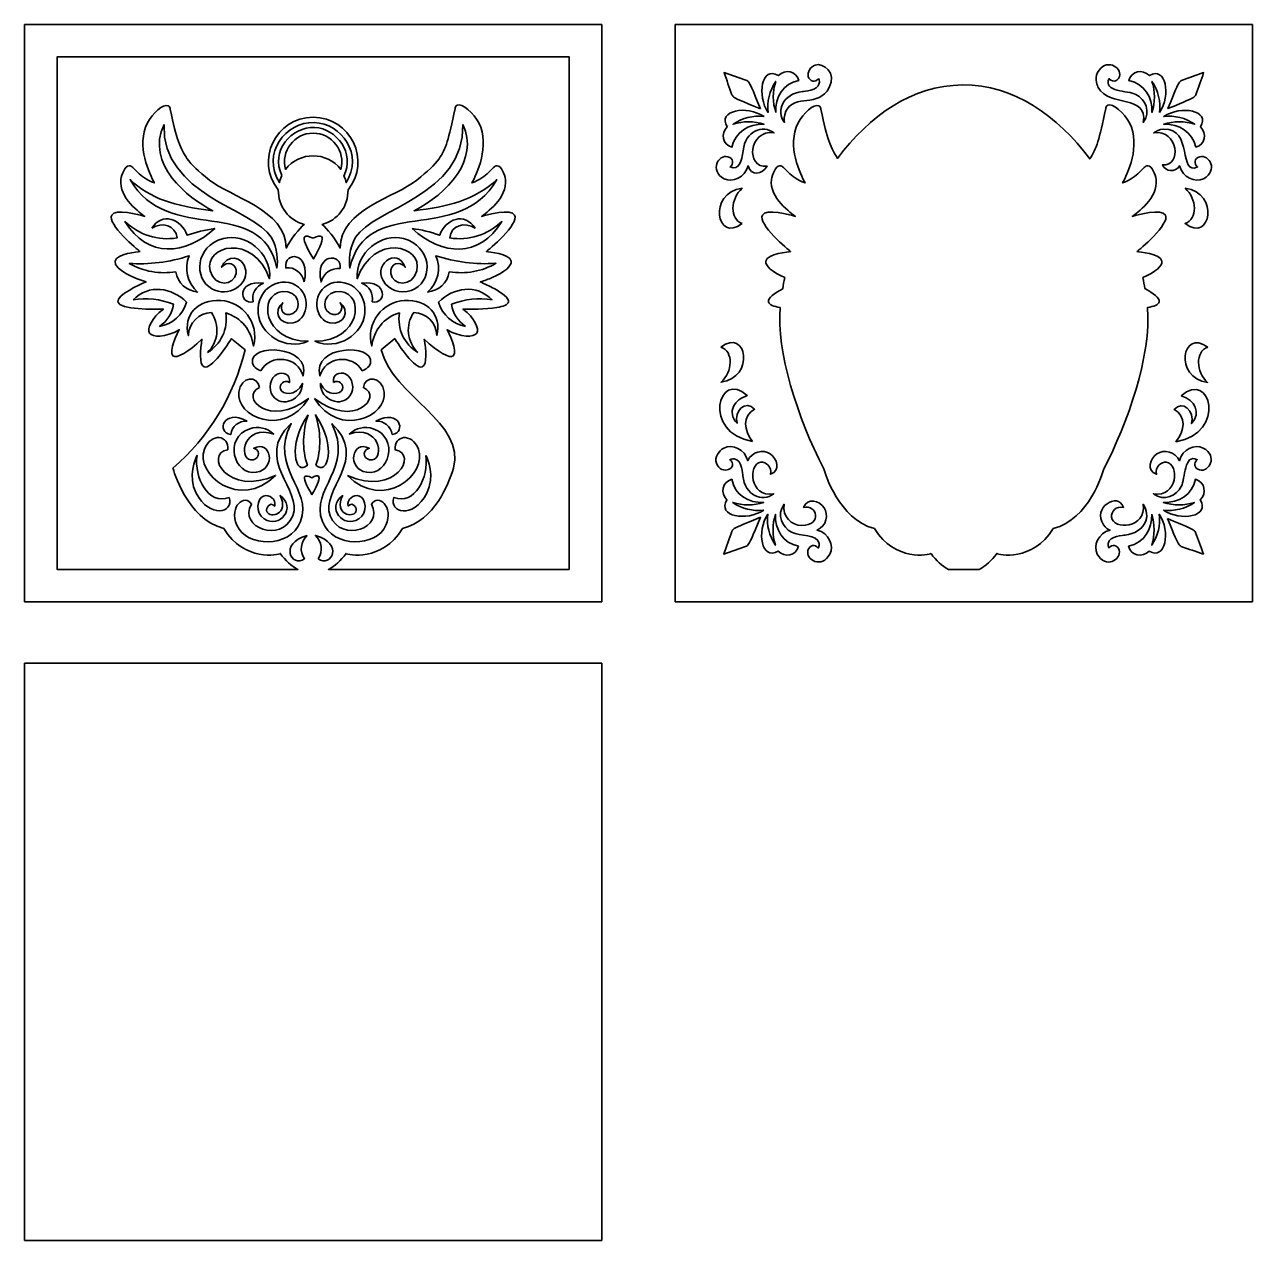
# Model space of a CAD drawing. Header units: inches. Extents: x 14.9 to 27.6, y -41.9 to -29.3.
import ezdxf

# ---------------------------------------------------------------- set-up
doc = ezdxf.new("R2010")
doc.units = ezdxf.units.IN
doc.header["$MEASUREMENT"] = 0
doc.layers.add('_U+0421_U+043B_U+043E_U+0439 1', color=7, linetype='Continuous')

# ---------------------------------------------------------------- blocks, each defined once
blk = doc.blocks.new('block 2')
at = {"layer": '_U+0421_U+043B_U+043E_U+0439 1', "color": 1, "lineweight": 35, "true_color": 0xff0000}
blk.add_lwpolyline([(14.884, -29.294), (14.884, -35.294), (20.884, -35.294), (20.884, -29.294), (14.884, -29.294)], dxfattribs=at)
for points, knots in [([(20.547, -34.957), (20.547, -34.957), (18.043, -34.957), (18.043, -34.957), (18.11, -34.923), (18.172, -34.869), (18.226, -34.792), (18.24, -34.806), (18.599, -34.884), (18.814, -34.533), (19.147, -34.443), (19.291, -34.078), (19.342, -33.906), (19.481, -33.435), (18.708, -33.154), (18.592, -32.676), (18.592, -32.676), (18.732, -32.559), (18.732, -32.559), (18.771, -32.619), (18.944, -32.883), (19.019, -32.852), (19.073, -32.83), (19.056, -32.666), (19.04, -32.566), (19.18, -32.698), (19.302, -32.769), (19.341, -32.738), (19.394, -32.696), (19.283, -32.478), (19.277, -32.466), (19.422, -32.551), (19.555, -32.548), (19.585, -32.501), (19.613, -32.456), (19.562, -32.343), (19.442, -32.251), (19.512, -32.253), (19.678, -32.256), (19.793, -32.236), (19.859, -32.225), (19.908, -32.207), (19.914, -32.177), (19.922, -32.136), (19.851, -32.085), (19.767, -32.039), (19.718, -32.013), (19.665, -31.988), (19.621, -31.969), (19.666, -31.955), (19.708, -31.94), (19.745, -31.924), (19.876, -31.868), (19.951, -31.802), (19.943, -31.754), (19.93, -31.676), (19.7, -31.655), (19.685, -31.654), (19.702, -31.639), (20.032, -31.367), (19.979, -31.274), (19.938, -31.204), (19.698, -31.27), (19.635, -31.288), (19.675, -31.261), (19.91, -31.092), (19.883, -30.904), (19.876, -30.85), (19.842, -30.764), (19.797, -30.761), (19.769, -30.758), (19.751, -30.791), (19.707, -30.832), (19.671, -30.866), (19.616, -30.907), (19.535, -30.94), (19.582, -30.851), (19.728, -30.555), (19.606, -30.317), (19.555, -30.216), (19.431, -30.108), (19.381, -30.132), (19.365, -30.139), (19.361, -30.16), (19.359, -30.167), (19.291, -30.492), (19.267, -30.584), (19.193, -30.69), (19.146, -30.758), (19.077, -30.817), (18.962, -30.911), (18.747, -31.086), (18.165, -31.217), (18.164, -31.618), (18.113, -31.515), (18.028, -31.412), (17.978, -31.372), (18.136, -31.33), (18.251, -31.184), (18.247, -31.013), (18.49, -30.71), (18.275, -30.257), (17.884, -30.257), (17.493, -30.257), (17.279, -30.711), (17.522, -31.013), (17.518, -31.184), (17.632, -31.329), (17.791, -31.372), (17.741, -31.412), (17.655, -31.515), (17.605, -31.618), (17.603, -31.219), (17.017, -31.082), (16.807, -30.911), (16.689, -30.815), (16.62, -30.756), (16.572, -30.685), (16.502, -30.58), (16.466, -30.494), (16.399, -30.174), (16.398, -30.167), (16.393, -30.146), (16.378, -30.138), (16.327, -30.115), (16.214, -30.216), (16.162, -30.317), (16.04, -30.555), (16.187, -30.851), (16.234, -30.94), (16.152, -30.907), (16.098, -30.866), (16.062, -30.832), (16.018, -30.791), (16, -30.758), (15.972, -30.761), (15.927, -30.764), (15.893, -30.85), (15.886, -30.904), (15.859, -31.092), (16.094, -31.261), (16.134, -31.288), (16.071, -31.27), (15.83, -31.204), (15.79, -31.274), (15.737, -31.367), (16.066, -31.639), (16.084, -31.654), (16.069, -31.655), (15.839, -31.676), (15.826, -31.754), (15.81, -31.846), (16.052, -31.94), (16.148, -31.969), (16.081, -31.998), (15.84, -32.105), (15.854, -32.177), (15.872, -32.262), (16.239, -32.253), (16.327, -32.251), (16.207, -32.343), (16.155, -32.456), (16.184, -32.501), (16.214, -32.548), (16.347, -32.551), (16.492, -32.466), (16.486, -32.478), (16.375, -32.696), (16.427, -32.738), (16.466, -32.769), (16.589, -32.698), (16.728, -32.566), (16.713, -32.666), (16.696, -32.83), (16.75, -32.852), (16.825, -32.883), (16.998, -32.619), (17.036, -32.559), (17.083, -32.598), (17.13, -32.637), (17.177, -32.676), (17.061, -33.153), (16.8, -33.585), (16.427, -33.905), (16.433, -33.922), (16.565, -34.428), (16.955, -34.533), (17.17, -34.884), (17.529, -34.806), (17.543, -34.792), (17.597, -34.869), (17.659, -34.923), (17.726, -34.957), (17.726, -34.957), (15.222, -34.957), (15.222, -34.957), (15.222, -34.957), (15.222, -29.631), (15.222, -29.631), (15.222, -29.631), (20.547, -29.631), (20.547, -29.631), (20.547, -29.631), (20.547, -34.957), (20.547, -34.957)], [0, 0, 0, 0, 1, 1, 1, 2, 2, 2, 3, 3, 3, 4, 4, 4, 5, 5, 5, 6, 6, 6, 7, 7, 7, 8, 8, 8, 9, 9, 9, 10, 10, 10, 11, 11, 11, 12, 12, 12, 13, 13, 13, 14, 14, 14, 15, 15, 15, 16, 16, 16, 17, 17, 17, 18, 18, 18, 19, 19, 19, 20, 20, 20, 21, 21, 21, 22, 22, 22, 23, 23, 23, 24, 24, 24, 25, 25, 25, 26, 26, 26, 27, 27, 27, 28, 28, 28, 29, 29, 29, 30, 30, 30, 31, 31, 31, 32, 32, 32, 33, 33, 33, 34, 34, 34, 35, 35, 35, 36, 36, 36, 37, 37, 37, 38, 38, 38, 39, 39, 39, 40, 40, 40, 41, 41, 41, 42, 42, 42, 43, 43, 43, 44, 44, 44, 45, 45, 45, 46, 46, 46, 47, 47, 47, 48, 48, 48, 49, 49, 49, 50, 50, 50, 51, 51, 51, 52, 52, 52, 53, 53, 53, 54, 54, 54, 55, 55, 55, 56, 56, 56, 57, 57, 57, 58, 58, 58, 59, 59, 59, 60, 60, 60, 61, 61, 61, 62, 62, 62, 63, 63, 63, 64, 64, 64, 65, 65, 65, 66, 66, 66, 67, 67, 67, 68, 68, 68, 68]), ([(16.334, -30.332), (16.311, -31.071), (17.266, -31.206), (17.448, -31.505), (17.518, -31.622), (17.517, -31.749), (17.508, -31.826), (17.346, -31.055), (16.372, -31.599), (15.982, -30.906), (16.191, -31.103), (16.437, -31.182), (16.841, -31.229), (16.582, -31.097), (16.137, -30.745), (16.334, -30.332)], [0, 0, 0, 0, 1, 1, 1, 2, 2, 2, 3, 3, 3, 4, 4, 4, 5, 5, 5, 5]), ([(17.559, -30.862), (17.546, -30.884), (17.538, -30.91), (17.536, -30.936), (17.342, -30.637), (17.6, -30.303), (17.894, -30.312), (18.178, -30.321), (18.412, -30.647), (18.227, -30.939), (18.225, -30.915), (18.217, -30.891), (18.203, -30.87), (18.324, -30.631), (18.129, -30.376), (17.9, -30.364), (17.66, -30.352), (17.435, -30.611), (17.559, -30.862)], [0, 0, 0, 0, 1, 1, 1, 2, 2, 2, 3, 3, 3, 4, 4, 4, 5, 5, 5, 6, 6, 6, 6]), ([(19.44, -30.332), (19.615, -30.698), (19.278, -31.054), (18.933, -31.229), (19.282, -31.189), (19.565, -31.12), (19.792, -30.906), (19.404, -31.597), (18.428, -31.057), (18.266, -31.826), (18.257, -31.749), (18.256, -31.622), (18.326, -31.505), (18.508, -31.205), (19.462, -31.073), (19.44, -30.332)], [0, 0, 0, 0, 1, 1, 1, 2, 2, 2, 3, 3, 3, 4, 4, 4, 5, 5, 5, 5]), ([(17.884, -30.423), (18.081, -30.423), (18.224, -30.61), (18.172, -30.8), (18.027, -30.611), (17.742, -30.611), (17.596, -30.8), (17.545, -30.61), (17.688, -30.423), (17.884, -30.423)], [0, 0, 0, 0, 1, 1, 1, 2, 2, 2, 3, 3, 3, 3]), ([(16.206, -31.41), (16.313, -31.242), (16.514, -31.312), (16.574, -31.484), (16.664, -31.451), (16.761, -31.427), (16.862, -31.415), (16.557, -31.69), (16.162, -31.728), (15.928, -31.342), (16.075, -31.48), (16.271, -31.543), (16.47, -31.512), (16.455, -31.377), (16.315, -31.343), (16.206, -31.41)], [0, 0, 0, 0, 1, 1, 1, 2, 2, 2, 3, 3, 3, 4, 4, 4, 5, 5, 5, 5]), ([(18.912, -31.415), (19.007, -31.426), (19.104, -31.449), (19.2, -31.484), (19.26, -31.312), (19.461, -31.242), (19.568, -31.41), (19.459, -31.343), (19.319, -31.376), (19.304, -31.512), (19.501, -31.543), (19.698, -31.481), (19.846, -31.342), (19.615, -31.723), (19.225, -31.698), (18.912, -31.415)], [0, 0, 0, 0, 1, 1, 1, 2, 2, 2, 3, 3, 3, 4, 4, 4, 5, 5, 5, 5]), ([(16.813, -31.854), (16.858, -32.027), (17.066, -32.011), (17.083, -31.881), (17.097, -31.774), (16.988, -31.745), (16.932, -31.817), (16.98, -31.683), (17.156, -31.688), (17.183, -31.849), (17.209, -32.001), (17, -32.134), (16.832, -32.041), (16.641, -31.935), (16.654, -31.6), (16.951, -31.518), (17.172, -31.457), (17.453, -31.66), (17.432, -31.936), (17.261, -31.456), (16.746, -31.592), (16.813, -31.854)], [0, 0, 0, 0, 1, 1, 1, 2, 2, 2, 3, 3, 3, 4, 4, 4, 5, 5, 5, 6, 6, 6, 7, 7, 7, 7]), ([(17.884, -31.516), (17.929, -31.492), (17.958, -31.486), (17.971, -31.497), (17.994, -31.518), (17.966, -31.596), (17.888, -31.73), (17.805, -31.598), (17.775, -31.522), (17.797, -31.5), (17.81, -31.488), (17.839, -31.494), (17.884, -31.516)], [0, 0, 0, 0, 1, 1, 1, 2, 2, 2, 3, 3, 3, 4, 4, 4, 4]), ([(18.691, -31.881), (18.707, -32.01), (18.916, -32.028), (18.961, -31.854), (19.028, -31.59), (18.513, -31.457), (18.342, -31.936), (18.321, -31.661), (18.601, -31.457), (18.823, -31.518), (19.111, -31.597), (19.141, -31.931), (18.942, -32.041), (18.839, -32.099), (18.703, -32.07), (18.636, -31.991), (18.474, -31.802), (18.761, -31.593), (18.842, -31.817), (18.787, -31.746), (18.677, -31.774), (18.691, -31.881)], [0, 0, 0, 0, 1, 1, 1, 2, 2, 2, 3, 3, 3, 4, 4, 4, 5, 5, 5, 6, 6, 6, 7, 7, 7, 7]), ([(17.791, -31.967), (17.769, -31.876), (17.693, -31.81), (17.599, -31.823), (17.58, -31.647), (17.861, -31.651), (17.791, -31.967)], [0, 0, 0, 0, 1, 1, 1, 2, 2, 2, 2]), ([(16.458, -31.863), (16.29, -31.892), (16.119, -31.861), (15.972, -31.777), (16.175, -31.791), (16.388, -31.766), (16.597, -31.697), (16.539, -31.831), (16.576, -31.979), (16.683, -32.075), (16.569, -32.062), (16.476, -31.982), (16.458, -31.863)], [0, 0, 0, 0, 1, 1, 1, 2, 2, 2, 3, 3, 3, 4, 4, 4, 4]), ([(18.166, -31.831), (18.072, -31.819), (17.991, -31.88), (17.967, -31.969), (17.898, -31.667), (18.188, -31.666), (18.166, -31.831)], [0, 0, 0, 0, 1, 1, 1, 2, 2, 2, 2]), ([(19.299, -31.863), (19.281, -31.982), (19.188, -32.062), (19.074, -32.075), (19.182, -31.979), (19.219, -31.831), (19.161, -31.697), (19.362, -31.763), (19.572, -31.79), (19.785, -31.776), (19.641, -31.859), (19.471, -31.892), (19.299, -31.863)], [0, 0, 0, 0, 1, 1, 1, 2, 2, 2, 3, 3, 3, 4, 4, 4, 4]), ([(17.733, -32.025), (17.867, -32.142), (17.819, -32.368), (17.677, -32.394), (17.527, -32.422), (17.466, -32.27), (17.569, -32.185), (17.524, -32.256), (17.583, -32.342), (17.673, -32.296), (17.781, -32.241), (17.73, -32.052), (17.563, -32.069), (17.31, -32.094), (17.358, -32.588), (17.832, -32.585), (17.598, -32.69), (17.33, -32.51), (17.313, -32.297), (17.29, -32.019), (17.573, -31.887), (17.733, -32.025)], [0, 0, 0, 0, 1, 1, 1, 2, 2, 2, 3, 3, 3, 4, 4, 4, 5, 5, 5, 6, 6, 6, 7, 7, 7, 7]), ([(18.422, -32.297), (18.404, -32.509), (18.137, -32.691), (17.902, -32.585), (18.377, -32.588), (18.423, -32.094), (18.171, -32.069), (18.006, -32.053), (17.953, -32.24), (18.061, -32.296), (18.151, -32.342), (18.211, -32.256), (18.165, -32.185), (18.268, -32.27), (18.207, -32.422), (18.057, -32.394), (17.917, -32.368), (17.867, -32.143), (18.002, -32.025), (18.155, -31.892), (18.445, -32.011), (18.422, -32.297)], [0, 0, 0, 0, 1, 1, 1, 2, 2, 2, 3, 3, 3, 4, 4, 4, 5, 5, 5, 6, 6, 6, 7, 7, 7, 7]), ([(16.012, -32.155), (16.178, -31.989), (16.416, -32.027), (16.569, -32.181), (16.531, -32.315), (16.422, -32.408), (16.288, -32.431), (16.366, -32.378), (16.421, -32.299), (16.434, -32.202), (16.296, -32.146), (16.152, -32.133), (16.012, -32.155)], [0, 0, 0, 0, 1, 1, 1, 2, 2, 2, 3, 3, 3, 4, 4, 4, 4]), ([(17.26, -32.175), (17.113, -32.21), (17.088, -31.947), (17.368, -31.982), (17.289, -32.012), (17.242, -32.09), (17.26, -32.175)], [0, 0, 0, 0, 1, 1, 1, 2, 2, 2, 2]), ([(18.497, -32.175), (18.515, -32.09), (18.468, -32.012), (18.389, -31.982), (18.668, -31.947), (18.644, -32.21), (18.497, -32.175)], [0, 0, 0, 0, 1, 1, 1, 2, 2, 2, 2]), ([(19.469, -32.431), (19.336, -32.408), (19.226, -32.315), (19.188, -32.181), (19.342, -32.025), (19.58, -31.989), (19.745, -32.155), (19.605, -32.133), (19.461, -32.146), (19.323, -32.202), (19.337, -32.299), (19.392, -32.378), (19.469, -32.431)], [0, 0, 0, 0, 1, 1, 1, 2, 2, 2, 3, 3, 3, 4, 4, 4, 4]), ([(16.785, -32.704), (16.898, -32.594), (16.918, -32.42), (16.826, -32.287), (16.697, -32.293), (16.592, -32.392), (16.587, -32.527), (16.533, -32.313), (16.684, -32.148), (16.925, -32.162), (17.143, -32.175), (17.33, -32.389), (17.264, -32.636), (17.242, -32.475), (17.139, -32.339), (16.976, -32.292), (17.003, -32.459), (16.924, -32.62), (16.785, -32.704)], [0, 0, 0, 0, 1, 1, 1, 2, 2, 2, 3, 3, 3, 4, 4, 4, 5, 5, 5, 6, 6, 6, 6]), ([(18.973, -32.703), (18.833, -32.619), (18.755, -32.458), (18.781, -32.291), (18.618, -32.339), (18.515, -32.475), (18.494, -32.636), (18.428, -32.392), (18.612, -32.175), (18.832, -32.162), (19.074, -32.147), (19.224, -32.314), (19.171, -32.526), (19.166, -32.392), (19.06, -32.292), (18.931, -32.287), (18.839, -32.419), (18.86, -32.594), (18.973, -32.703)], [0, 0, 0, 0, 1, 1, 1, 2, 2, 2, 3, 3, 3, 4, 4, 4, 5, 5, 5, 6, 6, 6, 6]), ([(17.339, -32.892), (17.331, -32.889), (17.264, -32.865), (17.254, -32.814), (17.214, -32.604), (17.864, -32.625), (17.78, -32.946), (17.729, -32.745), (17.443, -32.712), (17.339, -32.892)], [0, 0, 0, 0, 1, 1, 1, 2, 2, 2, 3, 3, 3, 3]), ([(18.48, -32.814), (18.47, -32.865), (18.403, -32.889), (18.395, -32.892), (18.29, -32.712), (18.005, -32.746), (17.954, -32.946), (17.87, -32.626), (18.52, -32.603), (18.48, -32.814)], [0, 0, 0, 0, 1, 1, 1, 2, 2, 2, 3, 3, 3, 3]), ([(17.544, -33.084), (17.559, -33.138), (17.702, -33.17), (17.775, -33.025), (17.77, -33.199), (17.558, -33.28), (17.466, -33.155), (17.412, -33.081), (17.442, -32.96), (17.509, -32.928), (17.569, -32.899), (17.654, -32.928), (17.637, -33.016), (17.581, -32.978), (17.53, -33.035), (17.544, -33.084)], [0, 0, 0, 0, 1, 1, 1, 2, 2, 2, 3, 3, 3, 4, 4, 4, 5, 5, 5, 5]), ([(18.097, -33.016), (18.08, -32.93), (18.162, -32.897), (18.225, -32.928), (18.291, -32.96), (18.322, -33.081), (18.267, -33.155), (18.18, -33.274), (17.964, -33.207), (17.959, -33.025), (18.032, -33.171), (18.175, -33.137), (18.19, -33.084), (18.204, -33.035), (18.153, -32.978), (18.097, -33.016)], [0, 0, 0, 0, 1, 1, 1, 2, 2, 2, 3, 3, 3, 4, 4, 4, 5, 5, 5, 5]), ([(17.327, -33.068), (17.115, -33.16), (17.43, -33.499), (17.835, -33.181), (17.574, -33.601), (17.074, -33.358), (17.111, -33.116), (17.136, -32.948), (17.31, -32.936), (17.327, -33.068)], [0, 0, 0, 0, 1, 1, 1, 2, 2, 2, 3, 3, 3, 3]), ([(17.899, -33.181), (18.304, -33.5), (18.619, -33.16), (18.406, -33.068), (18.423, -32.937), (18.598, -32.947), (18.623, -33.116), (18.659, -33.356), (18.161, -33.603), (17.899, -33.181)], [0, 0, 0, 0, 1, 1, 1, 2, 2, 2, 3, 3, 3, 3]), ([(17.197, -33.416), (17.113, -33.414), (17.041, -33.47), (17.027, -33.556), (16.877, -33.534), (16.95, -33.28), (17.197, -33.416)], [0, 0, 0, 0, 1, 1, 1, 2, 2, 2, 2]), ([(18.707, -33.556), (18.693, -33.47), (18.621, -33.414), (18.537, -33.416), (18.783, -33.281), (18.857, -33.534), (18.707, -33.556)], [0, 0, 0, 0, 1, 1, 1, 2, 2, 2, 2]), ([(17.831, -33.35), (17.776, -33.516), (17.766, -33.707), (17.825, -33.875), (17.698, -33.993), (17.615, -33.666), (17.831, -33.35)], [0, 0, 0, 0, 1, 1, 1, 2, 2, 2, 2]), ([(17.913, -33.875), (17.972, -33.707), (17.963, -33.515), (17.908, -33.35), (18.135, -33.683), (18.034, -33.988), (17.913, -33.875)], [0, 0, 0, 0, 1, 1, 1, 2, 2, 2, 2]), ([(16.998, -33.713), (16.745, -33.758), (16.996, -34.202), (17.493, -33.981), (17.125, -34.351), (16.651, -33.969), (16.754, -33.708), (16.825, -33.53), (17.013, -33.564), (16.998, -33.713)], [0, 0, 0, 0, 1, 1, 1, 2, 2, 2, 3, 3, 3, 3]), ([(17.236, -33.819), (17.312, -33.831), (17.359, -33.728), (17.266, -33.698), (17.449, -33.607), (17.505, -33.912), (17.292, -33.948), (17.06, -33.986), (16.949, -33.589), (17.226, -33.495), (17.311, -33.466), (17.407, -33.488), (17.474, -33.551), (17.167, -33.445), (17.101, -33.798), (17.236, -33.819)], [0, 0, 0, 0, 1, 1, 1, 2, 2, 2, 3, 3, 3, 4, 4, 4, 5, 5, 5, 5]), ([(17.673, -34.401), (17.783, -34.134), (17.257, -33.808), (17.656, -33.442), (17.417, -33.905), (17.884, -34.118), (17.753, -34.458), (17.642, -34.747), (17.189, -34.724), (17.092, -34.499), (17.006, -34.297), (17.176, -34.17), (17.243, -34.28), (17.104, -34.524), (17.554, -34.689), (17.673, -34.401)], [0, 0, 0, 0, 1, 1, 1, 2, 2, 2, 3, 3, 3, 4, 4, 4, 5, 5, 5, 5]), ([(18.077, -33.442), (18.478, -33.809), (17.951, -34.133), (18.061, -34.401), (18.178, -34.687), (18.63, -34.526), (18.49, -34.28), (18.561, -34.165), (18.725, -34.304), (18.641, -34.499), (18.545, -34.724), (18.092, -34.747), (17.98, -34.458), (17.849, -34.118), (18.317, -33.905), (18.077, -33.442)], [0, 0, 0, 0, 1, 1, 1, 2, 2, 2, 3, 3, 3, 4, 4, 4, 5, 5, 5, 5]), ([(18.498, -33.819), (18.632, -33.798), (18.568, -33.444), (18.259, -33.551), (18.327, -33.488), (18.422, -33.466), (18.508, -33.495), (18.783, -33.588), (18.675, -33.987), (18.442, -33.948), (18.229, -33.912), (18.285, -33.607), (18.468, -33.698), (18.375, -33.728), (18.421, -33.831), (18.498, -33.819)], [0, 0, 0, 0, 1, 1, 1, 2, 2, 2, 3, 3, 3, 4, 4, 4, 5, 5, 5, 5]), ([(18.24, -33.981), (18.745, -34.205), (18.982, -33.757), (18.736, -33.713), (18.72, -33.565), (18.908, -33.529), (18.979, -33.708), (19.079, -33.961), (18.617, -34.36), (18.24, -33.981)], [0, 0, 0, 0, 1, 1, 1, 2, 2, 2, 3, 3, 3, 3]), ([(17.01, -34.209), (17.064, -34.375), (16.808, -34.431), (16.668, -34.164), (16.577, -33.992), (16.664, -33.802), (16.677, -33.773), (16.645, -34.004), (16.794, -34.295), (17.01, -34.209)], [0, 0, 0, 0, 1, 1, 1, 2, 2, 2, 3, 3, 3, 3]), ([(19.057, -33.773), (19.07, -33.802), (19.156, -33.992), (19.066, -34.164), (18.919, -34.443), (18.672, -34.367), (18.724, -34.209), (18.94, -34.295), (19.088, -34.003), (19.057, -33.773)], [0, 0, 0, 0, 1, 1, 1, 2, 2, 2, 3, 3, 3, 3]), ([(17.799, -33.992), (17.809, -33.982), (17.832, -33.986), (17.869, -34.005), (17.906, -33.985), (17.929, -33.98), (17.94, -33.989), (17.958, -34.006), (17.936, -34.069), (17.872, -34.179), (17.805, -34.071), (17.781, -34.009), (17.799, -33.992)], [0, 0, 0, 0, 1, 1, 1, 2, 2, 2, 3, 3, 3, 4, 4, 4, 4]), ([(17.404, -34.358), (17.434, -34.428), (17.639, -34.386), (17.541, -34.19), (17.715, -34.313), (17.539, -34.54), (17.374, -34.431), (17.281, -34.369), (17.298, -34.221), (17.369, -34.195), (17.429, -34.173), (17.5, -34.228), (17.485, -34.299), (17.433, -34.246), (17.389, -34.322), (17.404, -34.358)], [0, 0, 0, 0, 1, 1, 1, 2, 2, 2, 3, 3, 3, 4, 4, 4, 5, 5, 5, 5]), ([(18.248, -34.299), (18.234, -34.228), (18.304, -34.173), (18.365, -34.195), (18.436, -34.221), (18.453, -34.369), (18.36, -34.431), (18.195, -34.54), (18.018, -34.314), (18.192, -34.19), (18.094, -34.387), (18.3, -34.427), (18.329, -34.358), (18.345, -34.322), (18.3, -34.246), (18.248, -34.299)], [0, 0, 0, 0, 1, 1, 1, 2, 2, 2, 3, 3, 3, 4, 4, 4, 5, 5, 5, 5]), ([(17.822, -34.606), (17.754, -34.67), (17.74, -34.769), (17.795, -34.846), (17.66, -34.945), (17.524, -34.687), (17.822, -34.606)], [0, 0, 0, 0, 1, 1, 1, 2, 2, 2, 2]), ([(17.936, -34.847), (17.991, -34.768), (17.975, -34.668), (17.908, -34.605), (18.208, -34.687), (18.071, -34.946), (17.936, -34.847)], [0, 0, 0, 0, 1, 1, 1, 2, 2, 2, 2])]:
    blk.add_open_spline(points, degree=3, knots=knots, dxfattribs=at)

msp = doc.modelspace()

# ---------------------------------------------------------------- linework, layer by layer
at = {"layer": '_U+0421_U+043B_U+043E_U+0439 1', "color": 1, "lineweight": 35, "true_color": 0xff0000}
for points in [[(21.648, -29.294), (21.648, -35.294), (27.648, -35.294), (27.648, -29.294), (21.648, -29.294)], [(14.884, -35.933), (14.884, -41.933), (20.884, -41.933), (20.884, -35.933), (14.884, -35.933)]]:
    msp.add_lwpolyline(points, dxfattribs=at)
for points, knots in [([(22.693, -30.207), (22.659, -30.103), (22.659, -29.991), (22.693, -29.885), (22.627, -29.982), (22.599, -30.095), (22.614, -30.208), (22.495, -30.034), (22.545, -29.717), (22.72, -29.825), (22.792, -29.755), (22.905, -29.775), (22.933, -29.875), (22.77, -29.907), (22.687, -30.052), (22.693, -30.207)], [0, 0, 0, 0, 1, 1, 1, 2, 2, 2, 3, 3, 3, 4, 4, 4, 5, 5, 5, 5]), ([(23.138, -29.856), (23.105, -29.897), (23.046, -29.889), (23.031, -29.833), (23.019, -29.789), (23.055, -29.733), (23.102, -29.716), (23.188, -29.685), (23.332, -29.797), (23.25, -29.948), (23.133, -30.167), (22.893, -30.006), (22.799, -30.195), (22.775, -30.245), (22.78, -30.292), (22.783, -30.312), (22.693, -30.19), (22.764, -30.015), (22.97, -29.99), (22.984, -29.988), (23.131, -29.987), (23.146, -29.902), (23.147, -29.894), (23.148, -29.878), (23.138, -29.856)], [0, 0, 0, 0, 1, 1, 1, 2, 2, 2, 3, 3, 3, 4, 4, 4, 5, 5, 5, 6, 6, 6, 7, 7, 7, 8, 8, 8, 8]), ([(26.437, -30.021), (26.531, -30.071), (26.599, -30.197), (26.514, -30.312), (26.562, -30.015), (26.159, -30.158), (26.046, -29.948), (26.04, -29.937), (26.001, -29.864), (26.038, -29.793), (26.12, -29.638), (26.294, -29.733), (26.266, -29.833), (26.265, -29.835), (26.253, -29.875), (26.218, -29.881), (26.184, -29.887), (26.16, -29.857), (26.159, -29.856), (26.09, -29.997), (26.357, -29.978), (26.437, -30.021)], [0, 0, 0, 0, 1, 1, 1, 2, 2, 2, 3, 3, 3, 4, 4, 4, 5, 5, 5, 6, 6, 6, 7, 7, 7, 7]), ([(26.683, -30.208), (26.697, -30.095), (26.67, -29.982), (26.604, -29.885), (26.638, -29.991), (26.638, -30.102), (26.604, -30.207), (26.61, -30.054), (26.528, -29.907), (26.363, -29.875), (26.391, -29.775), (26.505, -29.755), (26.577, -29.825), (26.749, -29.719), (26.804, -30.029), (26.683, -30.208)], [0, 0, 0, 0, 1, 1, 1, 2, 2, 2, 3, 3, 3, 4, 4, 4, 5, 5, 5, 5]), ([(22.535, -30.171), (22.329, -30.086), (22.277, -30.064), (22.257, -30.048), (22.248, -30.041), (22.245, -30.035), (22.237, -30.025), (22.21, -29.947), (22.183, -29.87), (22.156, -29.793), (22.234, -29.82), (22.313, -29.847), (22.391, -29.874), (22.399, -29.881), (22.405, -29.885), (22.41, -29.891), (22.427, -29.91), (22.445, -29.952), (22.535, -30.171)], [0, 0, 0, 0, 1, 1, 1, 2, 2, 2, 3, 3, 3, 4, 4, 4, 5, 5, 5, 6, 6, 6, 6]), ([(27.061, -30.023), (27.053, -30.034), (27.05, -30.041), (27.038, -30.049), (27.015, -30.065), (26.96, -30.089), (26.769, -30.168), (26.845, -29.982), (26.869, -29.924), (26.885, -29.9), (26.894, -29.886), (26.9, -29.883), (26.91, -29.874), (26.987, -29.847), (27.064, -29.82), (27.141, -29.793), (27.114, -29.87), (27.088, -29.946), (27.061, -30.023)], [0, 0, 0, 0, 1, 1, 1, 2, 2, 2, 3, 3, 3, 4, 4, 4, 5, 5, 5, 6, 6, 6, 6]), ([(24.307, -34.792), (24.293, -34.806), (23.934, -34.884), (23.719, -34.533), (23.346, -34.433), (23.208, -33.962), (23.191, -33.906), (23.191, -33.906), (23.191, -33.906), (23.191, -33.905), (22.921, -33.394), (22.697, -32.68), (22.739, -32.236), (22.674, -32.225), (22.624, -32.207), (22.618, -32.177), (22.61, -32.136), (22.681, -32.085), (22.765, -32.04), (22.771, -32.001), (22.779, -31.963), (22.787, -31.924), (22.657, -31.868), (22.581, -31.802), (22.59, -31.754), (22.603, -31.676), (22.833, -31.655), (22.848, -31.654), (22.83, -31.639), (22.5, -31.367), (22.554, -31.274), (22.594, -31.204), (22.835, -31.27), (22.898, -31.288), (22.858, -31.261), (22.623, -31.092), (22.649, -30.904), (22.657, -30.85), (22.691, -30.764), (22.735, -30.761), (22.764, -30.758), (22.782, -30.791), (22.826, -30.832), (22.862, -30.866), (22.916, -30.907), (22.998, -30.94), (22.95, -30.851), (22.804, -30.555), (22.926, -30.317), (22.978, -30.216), (23.091, -30.115), (23.142, -30.138), (23.157, -30.146), (23.161, -30.167), (23.163, -30.174), (23.23, -30.494), (23.266, -30.58), (23.336, -30.685), (23.665, -30.243), (24.11, -29.925), (24.635, -29.922), (25.167, -29.919), (25.622, -30.241), (25.957, -30.69), (26.03, -30.584), (26.055, -30.492), (26.123, -30.167), (26.125, -30.16), (26.129, -30.139), (26.145, -30.132), (26.195, -30.108), (26.319, -30.216), (26.37, -30.317), (26.492, -30.555), (26.346, -30.851), (26.299, -30.94), (26.38, -30.907), (26.435, -30.866), (26.47, -30.832), (26.514, -30.791), (26.533, -30.758), (26.561, -30.761), (26.606, -30.764), (26.639, -30.85), (26.647, -30.904), (26.674, -31.092), (26.439, -31.261), (26.399, -31.288), (26.462, -31.27), (26.702, -31.204), (26.743, -31.274), (26.796, -31.367), (26.466, -31.639), (26.449, -31.654), (26.464, -31.655), (26.694, -31.676), (26.707, -31.754), (26.715, -31.802), (26.64, -31.868), (26.509, -31.924), (26.517, -31.963), (26.525, -32.001), (26.531, -32.039), (26.615, -32.085), (26.686, -32.136), (26.678, -32.177), (26.672, -32.207), (26.623, -32.225), (26.557, -32.236), (26.604, -32.722), (26.343, -33.456), (26.106, -33.905), (26.106, -33.906), (26.106, -33.906), (26.106, -33.906), (26.089, -33.962), (25.953, -34.432), (25.578, -34.533), (25.363, -34.884), (25.004, -34.806), (24.99, -34.792), (24.936, -34.869), (24.874, -34.923), (24.807, -34.957), (24.807, -34.957), (24.489, -34.957), (24.489, -34.957), (24.423, -34.923), (24.361, -34.869), (24.307, -34.792)], [0, 0, 0, 0, 1, 1, 1, 2, 2, 2, 3, 3, 3, 4, 4, 4, 5, 5, 5, 6, 6, 6, 7, 7, 7, 8, 8, 8, 9, 9, 9, 10, 10, 10, 11, 11, 11, 12, 12, 12, 13, 13, 13, 14, 14, 14, 15, 15, 15, 16, 16, 16, 17, 17, 17, 18, 18, 18, 19, 19, 19, 20, 20, 20, 21, 21, 21, 22, 22, 22, 23, 23, 23, 24, 24, 24, 25, 25, 25, 26, 26, 26, 27, 27, 27, 28, 28, 28, 29, 29, 29, 30, 30, 30, 31, 31, 31, 32, 32, 32, 33, 33, 33, 34, 34, 34, 35, 35, 35, 36, 36, 36, 37, 37, 37, 38, 38, 38, 39, 39, 39, 40, 40, 40, 41, 41, 41, 42, 42, 42, 43, 43, 43, 43]), ([(22.571, -30.251), (22.458, -30.236), (22.345, -30.264), (22.249, -30.33), (22.354, -30.296), (22.466, -30.296), (22.57, -30.33), (22.412, -30.323), (22.27, -30.409), (22.238, -30.57), (22.137, -30.542), (22.118, -30.428), (22.188, -30.357), (22.082, -30.185), (22.393, -30.129), (22.571, -30.251)], [0, 0, 0, 0, 1, 1, 1, 2, 2, 2, 3, 3, 3, 4, 4, 4, 5, 5, 5, 5]), ([(27.059, -30.57), (27.027, -30.409), (26.885, -30.323), (26.726, -30.33), (26.831, -30.296), (26.943, -30.296), (27.048, -30.33), (26.952, -30.264), (26.839, -30.236), (26.726, -30.251), (26.904, -30.13), (27.214, -30.185), (27.109, -30.357), (27.178, -30.428), (27.16, -30.542), (27.059, -30.57)], [0, 0, 0, 0, 1, 1, 1, 2, 2, 2, 3, 3, 3, 4, 4, 4, 5, 5, 5, 5]), ([(22.196, -30.668), (22.252, -30.683), (22.26, -30.742), (22.219, -30.774), (22.312, -30.82), (22.341, -30.706), (22.353, -30.607), (22.379, -30.396), (22.556, -30.332), (22.675, -30.42), (22.41, -30.377), (22.377, -30.798), (22.603, -30.765), (22.556, -30.854), (22.436, -30.87), (22.405, -30.762), (22.376, -30.886), (22.242, -30.941), (22.156, -30.896), (22.001, -30.814), (22.096, -30.64), (22.196, -30.668)], [0, 0, 0, 0, 1, 1, 1, 2, 2, 2, 3, 3, 3, 4, 4, 4, 5, 5, 5, 6, 6, 6, 7, 7, 7, 7]), ([(27.14, -30.896), (27.054, -30.941), (26.92, -30.885), (26.891, -30.762), (26.846, -30.835), (26.75, -30.825), (26.712, -30.753), (26.918, -30.773), (26.878, -30.378), (26.622, -30.42), (26.643, -30.404), (26.679, -30.383), (26.726, -30.381), (27.031, -30.369), (26.878, -30.873), (27.078, -30.774), (27.037, -30.742), (27.045, -30.683), (27.1, -30.668), (27.2, -30.64), (27.297, -30.813), (27.14, -30.896)], [0, 0, 0, 0, 1, 1, 1, 2, 2, 2, 3, 3, 3, 4, 4, 4, 5, 5, 5, 6, 6, 6, 7, 7, 7, 7]), ([(22.344, -31.362), (22.075, -31.57), (21.986, -31.043), (22.343, -30.996), (22.222, -31.103), (22.21, -31.318), (22.344, -31.362)], [0, 0, 0, 0, 1, 1, 1, 2, 2, 2, 2]), ([(26.95, -30.996), (27.307, -31.042), (27.218, -31.57), (26.948, -31.362), (27.083, -31.318), (27.071, -31.103), (26.95, -30.996)], [0, 0, 0, 0, 1, 1, 1, 2, 2, 2, 2]), ([(22.123, -32.647), (22.392, -32.439), (22.48, -32.966), (22.124, -33.012), (22.245, -32.905), (22.257, -32.69), (22.123, -32.647)], [0, 0, 0, 0, 1, 1, 1, 2, 2, 2, 2]), ([(27.184, -32.649), (27.05, -32.693), (27.062, -32.908), (27.182, -33.014), (26.827, -32.968), (26.915, -32.441), (27.184, -32.649)], [0, 0, 0, 0, 1, 1, 1, 2, 2, 2, 2]), ([(22.453, -33.627), (21.921, -33.54), (22.095, -32.871), (22.397, -33.151), (22.269, -33.191), (22.179, -33.318), (22.291, -33.439), (22.257, -33.313), (22.382, -33.189), (22.473, -33.292), (22.344, -33.362), (22.36, -33.517), (22.453, -33.627)], [0, 0, 0, 0, 1, 1, 1, 2, 2, 2, 3, 3, 3, 4, 4, 4, 4]), ([(26.909, -33.153), (27.211, -32.874), (27.386, -33.543), (26.853, -33.63), (26.947, -33.52), (26.963, -33.364), (26.834, -33.295), (26.924, -33.191), (27.049, -33.315), (27.015, -33.442), (27.12, -33.328), (27.051, -33.197), (26.909, -33.153)], [0, 0, 0, 0, 1, 1, 1, 2, 2, 2, 3, 3, 3, 4, 4, 4, 4]), ([(22.154, -33.696), (22.24, -33.651), (22.373, -33.707), (22.402, -33.829), (22.445, -33.732), (22.562, -33.707), (22.635, -33.756), (22.707, -33.804), (22.749, -33.93), (22.639, -33.969), (22.659, -33.892), (22.59, -33.837), (22.538, -33.844), (22.401, -33.86), (22.418, -34.213), (22.672, -34.172), (22.55, -34.262), (22.376, -34.19), (22.35, -33.984), (22.349, -33.971), (22.347, -33.823), (22.262, -33.809), (22.254, -33.807), (22.238, -33.806), (22.216, -33.817), (22.316, -33.896), (22.128, -33.996), (22.076, -33.853), (22.054, -33.793), (22.1, -33.724), (22.154, -33.696)], [0, 0, 0, 0, 1, 1, 1, 2, 2, 2, 3, 3, 3, 4, 4, 4, 5, 5, 5, 6, 6, 6, 7, 7, 7, 8, 8, 8, 9, 9, 9, 10, 10, 10, 10]), ([(27.098, -33.924), (27.042, -33.908), (27.034, -33.85), (27.075, -33.817), (26.934, -33.748), (26.952, -34.015), (26.909, -34.095), (26.86, -34.189), (26.734, -34.256), (26.619, -34.172), (26.873, -34.213), (26.891, -33.86), (26.753, -33.844), (26.701, -33.837), (26.631, -33.892), (26.652, -33.969), (26.542, -33.93), (26.584, -33.804), (26.656, -33.756), (26.729, -33.708), (26.845, -33.731), (26.889, -33.829), (26.918, -33.706), (27.052, -33.651), (27.137, -33.696), (27.293, -33.778), (27.198, -33.952), (27.098, -33.924)], [0, 0, 0, 0, 1, 1, 1, 2, 2, 2, 3, 3, 3, 4, 4, 4, 5, 5, 5, 6, 6, 6, 7, 7, 7, 8, 8, 8, 9, 9, 9, 9]), ([(22.568, -34.341), (22.392, -34.461), (22.078, -34.408), (22.185, -34.235), (22.116, -34.164), (22.134, -34.05), (22.235, -34.021), (22.268, -34.186), (22.414, -34.268), (22.568, -34.262), (22.463, -34.296), (22.351, -34.296), (22.246, -34.262), (22.342, -34.328), (22.455, -34.355), (22.568, -34.341)], [0, 0, 0, 0, 1, 1, 1, 2, 2, 2, 3, 3, 3, 4, 4, 4, 5, 5, 5, 5]), ([(26.723, -34.341), (26.836, -34.355), (26.949, -34.328), (27.045, -34.262), (26.94, -34.296), (26.828, -34.296), (26.723, -34.262), (26.882, -34.268), (27.024, -34.183), (27.056, -34.021), (27.157, -34.05), (27.175, -34.163), (27.106, -34.235), (27.212, -34.407), (26.901, -34.462), (26.723, -34.341)], [0, 0, 0, 0, 1, 1, 1, 2, 2, 2, 3, 3, 3, 4, 4, 4, 5, 5, 5, 5]), ([(22.962, -34.501), (23.182, -34.5), (23.121, -34.276), (22.983, -34.313), (23.022, -34.203), (23.148, -34.245), (23.196, -34.317), (23.244, -34.389), (23.221, -34.506), (23.123, -34.549), (23.246, -34.579), (23.301, -34.713), (23.256, -34.798), (23.174, -34.954), (23, -34.859), (23.028, -34.758), (23.044, -34.703), (23.102, -34.694), (23.135, -34.736), (23.145, -34.714), (23.144, -34.698), (23.143, -34.689), (23.125, -34.586), (22.948, -34.619), (22.857, -34.57), (22.763, -34.521), (22.695, -34.394), (22.78, -34.28), (22.759, -34.407), (22.861, -34.502), (22.962, -34.501)], [0, 0, 0, 0, 1, 1, 1, 2, 2, 2, 3, 3, 3, 4, 4, 4, 5, 5, 5, 6, 6, 6, 7, 7, 7, 8, 8, 8, 9, 9, 9, 10, 10, 10, 10]), ([(26.156, -34.736), (26.189, -34.694), (26.247, -34.703), (26.263, -34.758), (26.291, -34.858), (26.117, -34.955), (26.035, -34.798), (25.99, -34.712), (26.046, -34.578), (26.168, -34.549), (26.152, -34.542), (26.122, -34.526), (26.099, -34.493), (25.98, -34.318), (26.249, -34.147), (26.308, -34.313), (26.231, -34.292), (26.177, -34.362), (26.183, -34.413), (26.199, -34.552), (26.552, -34.533), (26.511, -34.28), (26.601, -34.401), (26.53, -34.576), (26.324, -34.602), (26.31, -34.603), (26.162, -34.604), (26.148, -34.689), (26.147, -34.698), (26.146, -34.714), (26.156, -34.736)], [0, 0, 0, 0, 1, 1, 1, 2, 2, 2, 3, 3, 3, 4, 4, 4, 5, 5, 5, 6, 6, 6, 7, 7, 7, 8, 8, 8, 9, 9, 9, 10, 10, 10, 10]), ([(22.235, -34.564), (22.242, -34.554), (22.245, -34.547), (22.253, -34.54), (22.273, -34.524), (22.323, -34.503), (22.533, -34.415), (22.443, -34.634), (22.424, -34.679), (22.408, -34.699), (22.402, -34.706), (22.397, -34.709), (22.389, -34.716), (22.31, -34.744), (22.232, -34.771), (22.153, -34.798), (22.18, -34.72), (22.207, -34.642), (22.235, -34.564)], [0, 0, 0, 0, 1, 1, 1, 2, 2, 2, 3, 3, 3, 4, 4, 4, 5, 5, 5, 6, 6, 6, 6]), ([(22.93, -34.717), (22.903, -34.817), (22.789, -34.837), (22.717, -34.767), (22.545, -34.872), (22.49, -34.562), (22.611, -34.384), (22.596, -34.497), (22.624, -34.609), (22.69, -34.706), (22.656, -34.601), (22.656, -34.489), (22.69, -34.384), (22.684, -34.542), (22.769, -34.685), (22.93, -34.717)], [0, 0, 0, 0, 1, 1, 1, 2, 2, 2, 3, 3, 3, 4, 4, 4, 5, 5, 5, 5]), ([(26.601, -34.384), (26.635, -34.489), (26.635, -34.601), (26.601, -34.706), (26.667, -34.61), (26.695, -34.497), (26.68, -34.384), (26.801, -34.562), (26.746, -34.872), (26.574, -34.767), (26.502, -34.837), (26.389, -34.817), (26.361, -34.717), (26.526, -34.684), (26.607, -34.537), (26.601, -34.384)], [0, 0, 0, 0, 1, 1, 1, 2, 2, 2, 3, 3, 3, 4, 4, 4, 5, 5, 5, 5]), ([(26.765, -34.43), (26.946, -34.504), (27.006, -34.529), (27.031, -34.545), (27.047, -34.554), (27.049, -34.561), (27.058, -34.573), (27.085, -34.648), (27.111, -34.723), (27.138, -34.798), (27.061, -34.772), (26.984, -34.746), (26.907, -34.719), (26.896, -34.71), (26.89, -34.707), (26.882, -34.695), (26.866, -34.671), (26.843, -34.617), (26.765, -34.43)], [0, 0, 0, 0, 1, 1, 1, 2, 2, 2, 3, 3, 3, 4, 4, 4, 5, 5, 5, 6, 6, 6, 6])]:
    msp.add_open_spline(points, degree=3, knots=knots, dxfattribs=at)

# ---------------------------------------------------------------- block references
at = {"layer": '_U+0421_U+043B_U+043E_U+0439 1'}
msp.add_blockref('block 2', (0, 0), dxfattribs=at)

doc.saveas('drawing.dxf')
